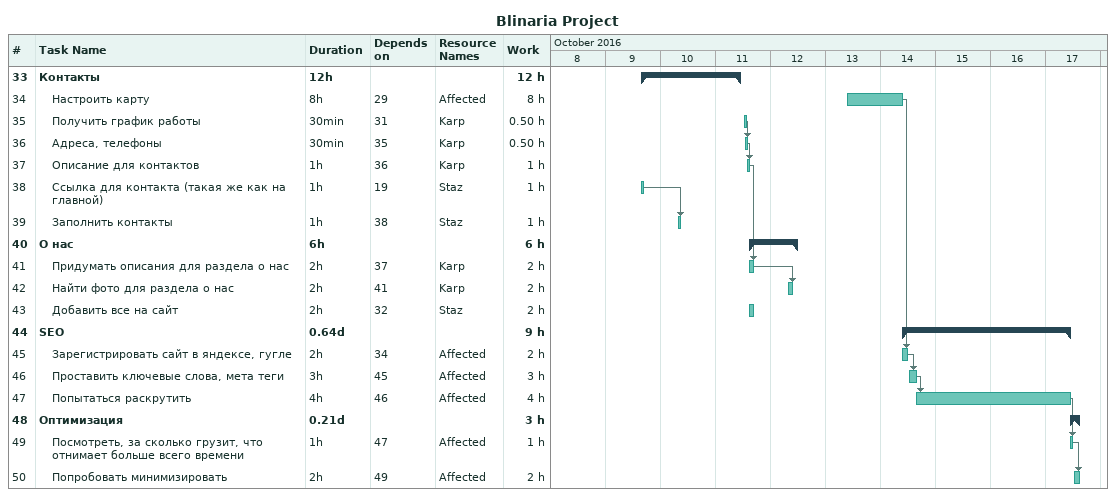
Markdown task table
Blinaria Project

| ID | Level | Task | Duration | Start | Finish | Predecessors | Resources | Work (h) |
|---|---|---|---|---|---|---|---|---|
| 33 | 1 | **Контакты** | 12h | 2016-10-09 | 2016-10-11 |  |  | 12 |
| 34 | 2 | Настроить карту | 8h | 2016-10-13 | 2016-10-14 | 29 | Affected | 8 |
| 35 | 2 | Получить график работы | 30min | 2016-10-11 | 2016-10-11 | 31 | Karp | 0.50 |
| 36 | 2 | Адреса, телефоны | 30min | 2016-10-11 | 2016-10-11 | 35 | Karp | 0.50 |
| 37 | 2 | Описание для контактов | 1h | 2016-10-11 | 2016-10-11 | 36 | Karp | 1 |
| 38 | 2 | Ссылка для контакта (такая же как на главной) | 1h | 2016-10-09 | 2016-10-09 | 19 | Staz | 1 |
| 39 | 2 | Заполнить контакты | 1h | 2016-10-10 | 2016-10-10 | 38 | Staz | 1 |
| 40 | 1 | **О нас** | 6h | 2016-10-11 | 2016-10-12 |  |  | 6 |
| 41 | 2 | Придумать описания для раздела о нас | 2h | 2016-10-11 | 2016-10-11 | 37 | Karp | 2 |
| 42 | 2 | Найти фото для раздела о нас | 2h | 2016-10-12 | 2016-10-12 | 41 | Karp | 2 |
| 43 | 2 | Добавить все на сайт | 2h | 2016-10-11 | 2016-10-11 | 32 | Staz | 2 |
| 44 | 1 | **SEO** | 0.64d | 2016-10-14 | 2016-10-17 |  |  | 9 |
| 45 | 2 | Зарегистрировать сайт в яндексе, гугле | 2h | 2016-10-14 | 2016-10-14 | 34 | Affected | 2 |
| 46 | 2 | Проставить ключевые слова, мета теги | 3h | 2016-10-14 | 2016-10-14 | 45 | Affected | 3 |
| 47 | 2 | Попытаться раскрутить | 4h | 2016-10-14 | 2016-10-17 | 46 | Affected | 4 |
| 48 | 1 | **Оптимизация** | 0.21d | 2016-10-17 | 2016-10-17 |  |  | 3 |
| 49 | 2 | Посмотреть, за сколько грузит, что отнимает больше всего времени | 1h | 2016-10-17 | 2016-10-17 | 47 | Affected | 1 |
| 50 | 2 | Попробовать минимизировать | 2h | 2016-10-17 | 2016-10-17 | 49 | Affected | 2 |
